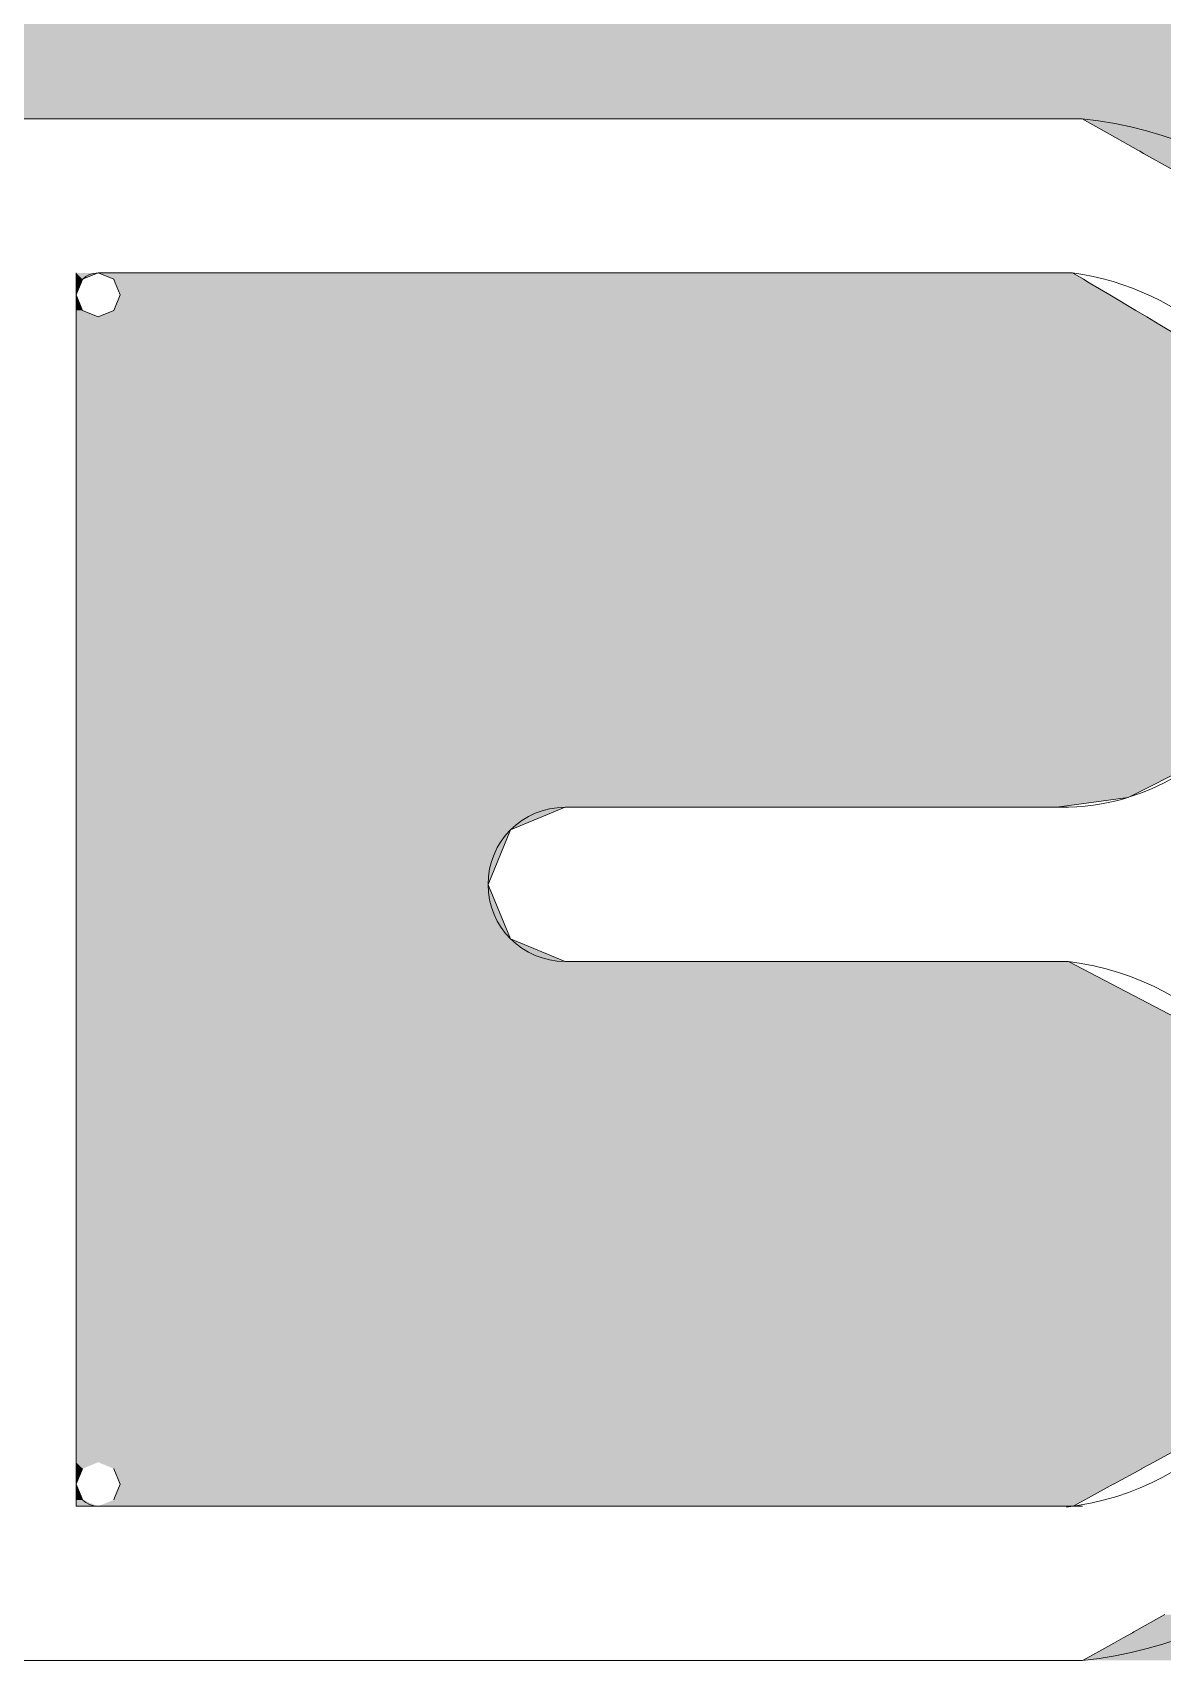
# Paper-space layout '1' of a CAD drawing. Header units: millimetres. Extents: x 1 to 31501, y 3 to 22278.
# Drawn here: x 16510.8 to 16673.8, y 2019 to 2253.8 of the extents above; entities that cross this region are included whole.
import ezdxf

# ---------------------------------------------------------------- set-up
doc = ezdxf.new("R2010")
doc.units = ezdxf.units.MM
doc.header["$MEASUREMENT"] = 0
doc.layers.add('NKB-LOGO', color=1, linetype='Continuous', lineweight=13)
doc.layers.add('NKB-SIGN', color=1, linetype='Continuous', lineweight=18)

# ---------------------------------------------------------------- blocks, each defined once
blk = doc.blocks.new('*U5')
at = {"layer": 'NKB-LOGO', "color": 1, "linetype": 'Continuous'}
for p, q in [((207.093, 190.399), (259.758, 190.399)), ((259.758, 190.399), (260.254, 190.12)), ((260.254, 190.12), (260.528, 189.966)), ((260.528, 189.966), (262.324, 188.956)), ((262.324, 188.956), (262.376, 188.926)), ((262.376, 188.926), (262.556, 188.825)), ((262.556, 188.825), (263.801, 188.124)), ((214.093, 183.399), (214.093, 183.399)), ((214.093, 183.399), (214.093, 183.107)), ((215.093, 183.399), (214.386, 183.107)), ((215.093, 183.399), (215.8, 183.107)), ((223.547, 183.399), (259.33, 183.399)), ((259.33, 183.399), (259.824, 183.107)), ((214.093, 183.107), (214.093, 182.952)), ((214.093, 182.952), (214.093, 182.399)), ((214.322, 182.952), (214.093, 182.399)), ((214.386, 183.107), (214.322, 182.952)), ((215.8, 183.107), (215.864, 182.952)), ((215.864, 182.952), (216.093, 182.399)), ((259.824, 183.107), (260.085, 182.952)), ((260.085, 182.952), (261.016, 182.399)), ((214.093, 182.399), (214.093, 181.692)), ((214.093, 182.399), (214.386, 181.692)), ((216.093, 182.399), (215.8, 181.692)), ((261.016, 182.399), (262.207, 181.692)), ((214.093, 181.692), (214.093, 181.399)), ((214.093, 181.399), (214.093, 181.046)), ((214.386, 181.692), (215.093, 181.399)), ((215.8, 181.692), (215.093, 181.399)), ((215.093, 181.399), (215.093, 181.399)), ((215.093, 181.399), (215.093, 181.399)), ((262.207, 181.692), (262.701, 181.399)), ((262.701, 181.399), (263.296, 181.046)), ((214.093, 181.046), (214.093, 179.435)), ((263.296, 181.046), (266.01, 179.435)), ((214.093, 179.435), (214.093, 178.504)), ((214.093, 178.504), (214.093, 178.235)), ((214.093, 178.235), (214.093, 178.089)), ((214.093, 178.089), (214.093, 178.088)), ((214.093, 178.088), (214.093, 177.735)), ((214.093, 177.735), (214.093, 169.183)), ((214.093, 169.183), (214.093, 168.246)), ((214.093, 168.246), (214.093, 161.045)), ((214.093, 161.045), (214.093, 159.583)), ((264.769, 161.045), (261.852, 159.583)), ((214.093, 159.583), (214.093, 159.136)), ((214.093, 159.136), (214.093, 158.111)), ((236.29, 159.136), (233.816, 158.111)), ((236.29, 159.136), (258.62, 159.136)), ((261.852, 159.583), (258.62, 159.136)), ((214.093, 158.111), (214.093, 155.636)), ((233.816, 158.111), (232.79, 155.636)), ((214.093, 155.636), (214.093, 155.344)), ((214.093, 155.344), (214.093, 155.326)), ((214.093, 155.326), (214.093, 153.161)), ((232.79, 155.636), (232.911, 155.344)), ((232.911, 155.344), (232.919, 155.326)), ((232.919, 155.326), (233.816, 153.161)), ((214.093, 153.161), (214.093, 152.136)), ((233.816, 153.161), (236.29, 152.136)), ((214.093, 152.136), (214.093, 150.424)), ((236.29, 152.136), (259.143, 152.136)), ((259.143, 152.136), (262.405, 150.424)), ((214.093, 150.424), (214.093, 148.054)), ((262.405, 150.424), (266.921, 148.054)), ((214.093, 148.054), (214.093, 142.457)), ((214.093, 142.457), (214.093, 139.859)), ((214.093, 139.859), (214.093, 133.779)), ((214.093, 133.779), (214.093, 133.426)), ((214.093, 133.426), (214.093, 133.423)), ((214.093, 133.423), (214.093, 133.279)), ((214.093, 133.279), (214.093, 132.91)), ((214.093, 132.91), (214.093, 132.557)), ((214.093, 132.557), (214.093, 132.556)), ((214.093, 132.556), (214.093, 132.41)), ((214.093, 132.41), (214.093, 131.612)), ((214.093, 131.612), (214.093, 129.399)), ((267.06, 131.612), (263.012, 129.399)), ((214.093, 129.399), (214.093, 129.107)), ((263.012, 129.399), (262.477, 129.107)), ((214.093, 129.107), (214.093, 129.106)), ((214.093, 129.106), (214.093, 128.401)), ((214.386, 129.106), (214.093, 128.401)), ((214.387, 129.107), (214.386, 129.106)), ((215.798, 129.107), (215.801, 129.106)), ((215.801, 129.106), (216.092, 128.401)), ((262.474, 129.106), (261.185, 128.401)), ((262.477, 129.107), (262.474, 129.106)), ((214.093, 128.401), (214.093, 128.398)), ((214.093, 128.401), (214.095, 128.398)), ((214.093, 128.398), (214.093, 127.782)), ((214.095, 128.398), (214.348, 127.782)), ((216.093, 128.398), (215.836, 127.782)), ((216.092, 128.401), (216.093, 128.398)), ((261.178, 128.398), (260.052, 127.782)), ((261.185, 128.401), (261.178, 128.398)), ((214.093, 127.782), (214.093, 127.694)), ((214.093, 127.694), (214.093, 127.69)), ((214.093, 127.69), (214.093, 127.399)), ((214.093, 127.399), (214.093, 127.399)), ((259.352, 127.399), (214.093, 127.399)), ((214.348, 127.782), (214.384, 127.694)), ((214.384, 127.694), (214.394, 127.69)), ((215.8, 127.694), (215.798, 127.69)), ((215.836, 127.782), (215.8, 127.694)), ((259.884, 127.69), (259.352, 127.399)), ((259.352, 127.399), (259.352, 127.399)), ((259.352, 127.399), (259.352, 127.399)), ((259.891, 127.694), (259.884, 127.69)), ((260.052, 127.782), (259.891, 127.694)), ((263.524, 122.484), (262.104, 121.692)), ((261.631, 121.428), (261.203, 121.19)), ((262.045, 121.659), (261.631, 121.428)), ((262.104, 121.692), (262.045, 121.659)), ((260.243, 120.654), (259.786, 120.399)), ((261.203, 121.19), (260.243, 120.654)), ((207.093, 120.399), (259.786, 120.399)), ((259.786, 120.399), (259.786, 120.399))]:
    blk.add_line(p, q, dxfattribs=at)
for points in [[(0, 724.25), (0, 190.435), (327.945, 190.435)], [(0, 190.435), (0, 190.399), (282.587, 190.399)], [(41.484, 190.399), (46.204, 190.399), (282.587, 190.399)], [(41.484, 190.399), (282.587, 190.399), (282.587, 190.399)], [(207.093, 190.399), (207.093, 190.399), (259.758, 190.399)], [(259.758, 190.399), (260.254, 190.12), (281.913, 190.12)], [(260.254, 190.12), (260.528, 189.966), (281.54, 189.966)], [(260.528, 189.966), (262.324, 188.956), (279.101, 188.956)], [(262.324, 188.956), (262.376, 188.926), (279.03, 188.926)], [(262.376, 188.926), (262.556, 188.825), (278.785, 188.825)], [(262.556, 188.825), (263.801, 188.124), (278.495, 188.124)], [(214.093, 183.399), (214.093, 183.399), (215.093, 183.399)], [(214.093, 183.399), (214.093, 183.107), (214.386, 183.107)], [(215.093, 183.399), (215.093, 183.399), (259.33, 183.399)], [(215.093, 183.399), (223.547, 183.399), (259.33, 183.399)], [(215.093, 183.399), (215.8, 183.107), (259.824, 183.107)], [(214.093, 183.107), (214.093, 182.952), (214.322, 182.952)], [(214.093, 182.952), (214.093, 182.399), (214.093, 182.399)], [(215.8, 183.107), (215.864, 182.952), (260.085, 182.952)], [(215.864, 182.952), (216.093, 182.399), (261.016, 182.399)], [(214.093, 182.399), (214.093, 181.692), (214.386, 181.692)], [(216.093, 182.399), (215.8, 181.692), (262.207, 181.692)], [(214.093, 181.692), (214.093, 181.399), (215.093, 181.399)], [(214.093, 181.399), (214.093, 181.046), (263.296, 181.046)], [(215.8, 181.692), (215.093, 181.399), (262.701, 181.399)], [(215.093, 181.399), (215.093, 181.399), (215.093, 181.399)], [(215.093, 181.399), (215.093, 181.399), (215.093, 181.399)], [(214.093, 181.046), (214.093, 179.435), (266.01, 179.435)], [(214.093, 179.435), (214.093, 178.504), (267.58, 178.504)], [(214.093, 178.504), (214.093, 178.235), (267.646, 178.235)], [(214.093, 178.235), (214.093, 178.089), (267.681, 178.089)], [(214.093, 178.089), (214.093, 178.088), (267.681, 178.088)], [(214.093, 178.088), (214.093, 177.735), (267.767, 177.735)], [(214.093, 177.735), (214.093, 169.183), (269.848, 169.183)], [(214.093, 169.183), (214.093, 168.246), (269.263, 168.246)], [(214.093, 168.246), (214.093, 161.045), (264.769, 161.045)], [(214.093, 161.045), (214.093, 159.583), (261.852, 159.583)], [(214.093, 159.583), (214.093, 159.136), (258.62, 159.136)], [(214.093, 159.136), (214.093, 158.111), (233.816, 158.111)], [(236.29, 159.136), (236.29, 159.136), (258.62, 159.136)], [(214.093, 158.111), (214.093, 155.636), (232.79, 155.636)], [(214.093, 155.636), (214.093, 155.344), (232.911, 155.344)], [(214.093, 155.344), (214.093, 155.326), (232.919, 155.326)], [(214.093, 155.326), (214.093, 153.161), (233.816, 153.161)], [(214.093, 153.161), (214.093, 152.136), (236.29, 152.136)], [(214.093, 152.136), (214.093, 150.424), (262.405, 150.424)], [(236.29, 152.136), (236.29, 152.136), (259.143, 152.136)], [(214.093, 150.424), (214.093, 148.054), (266.921, 148.054)], [(214.093, 148.054), (214.093, 142.457), (269.08, 142.457)], [(214.093, 142.457), (214.093, 139.859), (270.082, 139.859)], [(214.093, 139.859), (214.093, 133.779), (267.854, 133.779)], [(214.093, 133.779), (214.093, 133.426), (267.725, 133.426)], [(214.093, 133.426), (214.093, 133.423), (267.724, 133.423)], [(214.093, 133.423), (214.093, 133.279), (267.671, 133.279)], [(214.093, 133.279), (214.093, 132.91), (267.536, 132.91)], [(214.093, 132.91), (214.093, 132.557), (267.406, 132.557)], [(214.093, 132.557), (214.093, 132.556), (267.406, 132.556)], [(214.093, 132.556), (214.093, 132.41), (267.352, 132.41)], [(214.093, 132.41), (214.093, 131.612), (267.06, 131.612)], [(214.093, 131.612), (214.093, 129.399), (263.012, 129.399)], [(214.093, 129.399), (214.093, 129.107), (214.387, 129.107)], [(215.093, 129.399), (215.798, 129.107), (262.477, 129.107)], [(214.093, 129.107), (214.093, 129.106), (214.386, 129.106)], [(214.093, 129.106), (214.093, 128.401), (214.093, 128.401)], [(215.798, 129.107), (215.801, 129.106), (262.474, 129.106)], [(215.801, 129.106), (216.092, 128.401), (261.185, 128.401)], [(214.093, 128.401), (214.093, 128.398), (214.095, 128.398)], [(214.093, 128.398), (214.093, 127.782), (214.348, 127.782)], [(216.093, 128.398), (215.836, 127.782), (260.052, 127.782)], [(216.092, 128.401), (216.093, 128.398), (261.178, 128.398)], [(214.093, 127.782), (214.093, 127.694), (214.384, 127.694)], [(214.093, 127.694), (214.093, 127.69), (214.394, 127.69)], [(214.093, 127.69), (214.093, 127.399), (215.089, 127.399)], [(214.093, 127.399), (214.093, 127.399), (259.352, 127.399)], [(214.093, 127.399), (259.352, 127.399), (259.352, 127.399)], [(215.798, 127.69), (215.089, 127.399), (259.352, 127.399)], [(215.8, 127.694), (215.798, 127.69), (259.884, 127.69)], [(215.836, 127.782), (215.8, 127.694), (259.891, 127.694)], [(263.524, 122.484), (262.104, 121.692), (327.945, 121.692)], [(261.631, 121.428), (261.203, 121.19), (327.945, 121.19)], [(262.045, 121.659), (261.631, 121.428), (327.945, 121.428)], [(262.104, 121.692), (262.045, 121.659), (327.945, 121.659)], [(260.243, 120.654), (259.786, 120.399), (327.945, 120.399)], [(261.203, 121.19), (260.243, 120.654), (327.945, 120.654)], [(194.054, 120.399), (194.054, 120.399), (259.786, 120.399)], [(194.054, 120.399), (327.945, 120.399), (259.786, 120.399)], [(207.093, 120.399), (207.093, 120.399), (259.786, 120.399)], [(259.786, 120.399), (259.786, 120.399), (327.945, 120.399)], [(259.786, 120.399), (327.945, 120.399), (327.945, 120.399)]]:
    blk.add_solid(points, dxfattribs=at)
at = {"layer": 'NKB-LOGO', "color": 1, "linetype": 'Continuous', "extrusion": (0, 0, -1)}
for points in [[(0, 724.25), (-327.945, 724.25), (-327.945, 190.435)], [(0, 190.435), (-282.674, 190.435), (-282.587, 190.399)], [(-259.758, 190.399), (-282.587, 190.399), (-281.913, 190.12)], [(-260.254, 190.12), (-281.913, 190.12), (-281.54, 189.966)], [(-260.528, 189.966), (-281.54, 189.966), (-279.101, 188.956)], [(-262.324, 188.956), (-279.101, 188.956), (-279.03, 188.926)], [(-262.376, 188.926), (-279.03, 188.926), (-278.785, 188.825)], [(-262.556, 188.825), (-278.785, 188.825), (-278.495, 188.124)], [(-214.093, 183.399), (-215.093, 183.399), (-215.093, 183.399)], [(-214.093, 183.399), (-215.093, 183.399), (-214.386, 183.107)], [(-215.093, 183.399), (-259.33, 183.399), (-259.824, 183.107)], [(-214.093, 183.107), (-214.386, 183.107), (-214.322, 182.952)], [(-214.093, 182.952), (-214.322, 182.952), (-214.093, 182.399)], [(-215.8, 183.107), (-259.824, 183.107), (-260.085, 182.952)], [(-215.864, 182.952), (-260.085, 182.952), (-261.016, 182.399)], [(-214.093, 182.399), (-214.093, 182.399), (-214.386, 181.692)], [(-216.093, 182.399), (-261.016, 182.399), (-262.207, 181.692)], [(-214.093, 181.692), (-214.386, 181.692), (-215.093, 181.399)], [(-214.093, 181.399), (-262.701, 181.399), (-263.296, 181.046)], [(-215.8, 181.692), (-262.207, 181.692), (-262.701, 181.399)], [(-214.093, 181.046), (-263.296, 181.046), (-266.01, 179.435)], [(-214.093, 179.435), (-266.01, 179.435), (-267.58, 178.504)], [(-214.093, 178.504), (-267.58, 178.504), (-267.646, 178.235)], [(-214.093, 178.235), (-267.646, 178.235), (-267.681, 178.089)], [(-214.093, 178.089), (-267.681, 178.089), (-267.681, 178.088)], [(-214.093, 178.088), (-267.681, 178.088), (-267.767, 177.735)], [(-214.093, 177.735), (-267.767, 177.735), (-269.848, 169.183)], [(-214.093, 169.183), (-269.848, 169.183), (-269.263, 168.246)], [(-214.093, 168.246), (-269.263, 168.246), (-264.769, 161.045)], [(-214.093, 161.045), (-264.769, 161.045), (-261.852, 159.583)], [(-214.093, 159.583), (-261.852, 159.583), (-258.62, 159.136)], [(-214.093, 159.136), (-236.29, 159.136), (-233.816, 158.111)], [(-214.093, 158.111), (-233.816, 158.111), (-232.79, 155.636)], [(-214.093, 155.636), (-232.79, 155.636), (-232.911, 155.344)], [(-214.093, 155.344), (-232.911, 155.344), (-232.919, 155.326)], [(-214.093, 155.326), (-232.919, 155.326), (-233.816, 153.161)], [(-214.093, 153.161), (-233.816, 153.161), (-236.29, 152.136)], [(-214.093, 152.136), (-259.143, 152.136), (-262.405, 150.424)], [(-214.093, 150.424), (-262.405, 150.424), (-266.921, 148.054)], [(-214.093, 148.054), (-266.921, 148.054), (-269.08, 142.457)], [(-214.093, 142.457), (-269.08, 142.457), (-270.082, 139.859)], [(-214.093, 139.859), (-270.082, 139.859), (-267.854, 133.779)], [(-214.093, 133.779), (-267.854, 133.779), (-267.725, 133.426)], [(-214.093, 133.426), (-267.725, 133.426), (-267.724, 133.423)], [(-214.093, 133.423), (-267.724, 133.423), (-267.671, 133.279)], [(-214.093, 133.279), (-267.671, 133.279), (-267.536, 132.91)], [(-214.093, 132.91), (-267.536, 132.91), (-267.406, 132.557)], [(-214.093, 132.557), (-267.406, 132.557), (-267.406, 132.556)], [(-214.093, 132.556), (-267.406, 132.556), (-267.352, 132.41)], [(-214.093, 132.41), (-267.352, 132.41), (-267.06, 131.612)], [(-214.093, 131.612), (-267.06, 131.612), (-263.012, 129.399)], [(-214.093, 129.399), (-215.093, 129.399), (-214.387, 129.107)], [(-215.093, 129.399), (-263.012, 129.399), (-262.477, 129.107)], [(-214.093, 129.107), (-214.387, 129.107), (-214.386, 129.106)], [(-214.093, 129.106), (-214.386, 129.106), (-214.093, 128.401)], [(-215.798, 129.107), (-262.477, 129.107), (-262.474, 129.106)], [(-215.801, 129.106), (-262.474, 129.106), (-261.185, 128.401)], [(-214.093, 128.401), (-214.093, 128.401), (-214.095, 128.398)], [(-214.093, 128.398), (-214.095, 128.398), (-214.348, 127.782)], [(-216.092, 128.401), (-261.185, 128.401), (-261.178, 128.398)], [(-216.093, 128.398), (-261.178, 128.398), (-260.052, 127.782)], [(-214.093, 127.782), (-214.348, 127.782), (-214.384, 127.694)], [(-214.093, 127.694), (-214.384, 127.694), (-214.394, 127.69)], [(-214.093, 127.69), (-214.394, 127.69), (-215.089, 127.399)], [(-214.093, 127.399), (-259.352, 127.399), (-259.352, 127.399)], [(-215.798, 127.69), (-259.884, 127.69), (-259.352, 127.399)], [(-215.8, 127.694), (-259.891, 127.694), (-259.884, 127.69)], [(-215.836, 127.782), (-260.052, 127.782), (-259.891, 127.694)], [(-261.631, 121.428), (-327.945, 121.428), (-327.945, 121.19)], [(-262.045, 121.659), (-327.945, 121.659), (-327.945, 121.428)], [(-262.104, 121.692), (-327.945, 121.692), (-327.945, 121.659)], [(-260.243, 120.654), (-327.945, 120.654), (-327.945, 120.399)], [(-261.203, 121.19), (-327.945, 121.19), (-327.945, 120.654)]]:
    blk.add_solid(points, dxfattribs=at)
blk = doc.blocks.new('22222')
at = {"layer": 'NKB-LOGO', "color": 1}
for p, q in [((215.093, 183.399), (259.33, 183.399)), ((214.093, 182.399), (214.093, 128.399)), ((236.29, 159.136), (259.143, 159.136)), ((236.29, 152.136), (259.143, 152.136)), ((215.093, 127.399), (259.786, 127.399))]:
    blk.add_line(p, q, dxfattribs=at)
blk.add_lwpolyline([(259.758, 190.399), (209.093, 190.399, 0.414214), (207.093, 188.399), (207.093, 122.399, 0.414214), (209.093, 120.399), (259.786, 120.399, 0.694461), (268.805, 155.326, 0.690518)], format="xyb", close=True, dxfattribs=at)
for centre, radius, start, end in [((215.093, 182.399), 1, 90, 180), ((257.638, 171.149), 12.367, 305.21314, 82.13424), ((258.881, 169.153), 10.02, 271.49641, 305.98563), ((236.29, 155.636), 3.5, 90, 270), ((257.605, 139.754), 12.477, 276.69024, 82.92012), ((215.093, 128.399), 1, 180, 270)]:
    blk.add_arc(centre, radius, start, end, dxfattribs=at)
at = {"layer": 'NKB-LOGO', "color": 1, "linetype": 'Continuous'}
blk.add_blockref('*U5', (0, 0), dxfattribs=at)

psp = doc.layouts.new('1')

# ---------------------------------------------------------------- block references
at = {"layer": 'NKB-SIGN', "xscale": 3.176814373185165, "yscale": 3.176814373185165, "zscale": 3.176814373185165}
psp.add_blockref('22222', (15836.96, 1636.55), dxfattribs=at)

doc.saveas('drawing.dxf')
